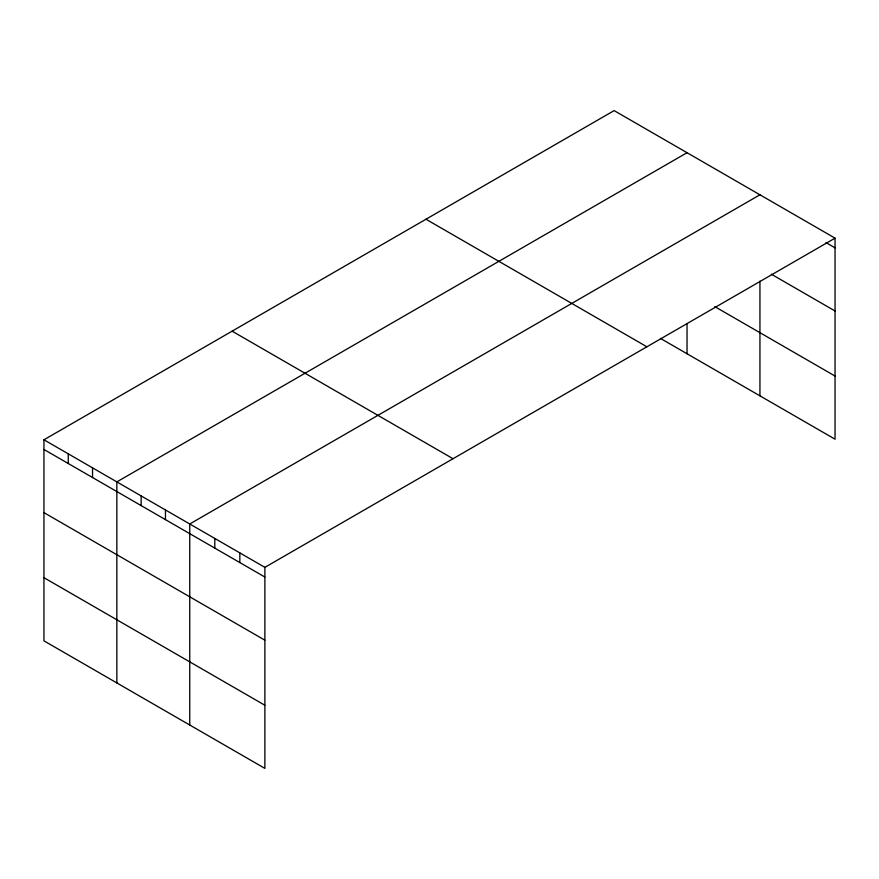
<?xml version="1.0" encoding="UTF-8"?>
<svg xmlns="http://www.w3.org/2000/svg" width="879" height="879" viewBox="0 0 879 879"><rect width="100%" height="100%" fill="white"/><g stroke="black" fill="none" stroke-linecap="round" stroke-linejoin="round"><path stroke-width="1.32" d="M43.95 439.797L264.876 567.351L264.876 768.389L43.95 640.846L43.95 439.797L614.124 110.611L835.05 238.154L835.05 439.203L660.415 338.382M687.037 152.704L116.852 481.89L116.852 682.939M759.939 194.786L189.754 523.983L189.754 725.021M264.876 567.351L835.05 238.154M825.941 242.582L835.05 247.834M771.322 274.193L835.05 310.99M714.803 306.628L835.05 376.047M425.974 219.245L646.889 346.787M232.111 331.163L453.026 458.717M43.95 449.477L264.876 577.031M43.95 512.633L264.876 640.176M43.95 577.69L264.876 705.244M759.939 281.181L759.939 395.836M687.037 323.538L687.037 353.743M239.835 552.891L239.835 562.571M214.795 538.431L214.795 548.111M165.461 509.952L165.461 519.632M141.156 495.921L141.156 505.601M92.548 467.859L92.548 477.539M68.254 453.828L68.254 463.508"/></g></svg>
